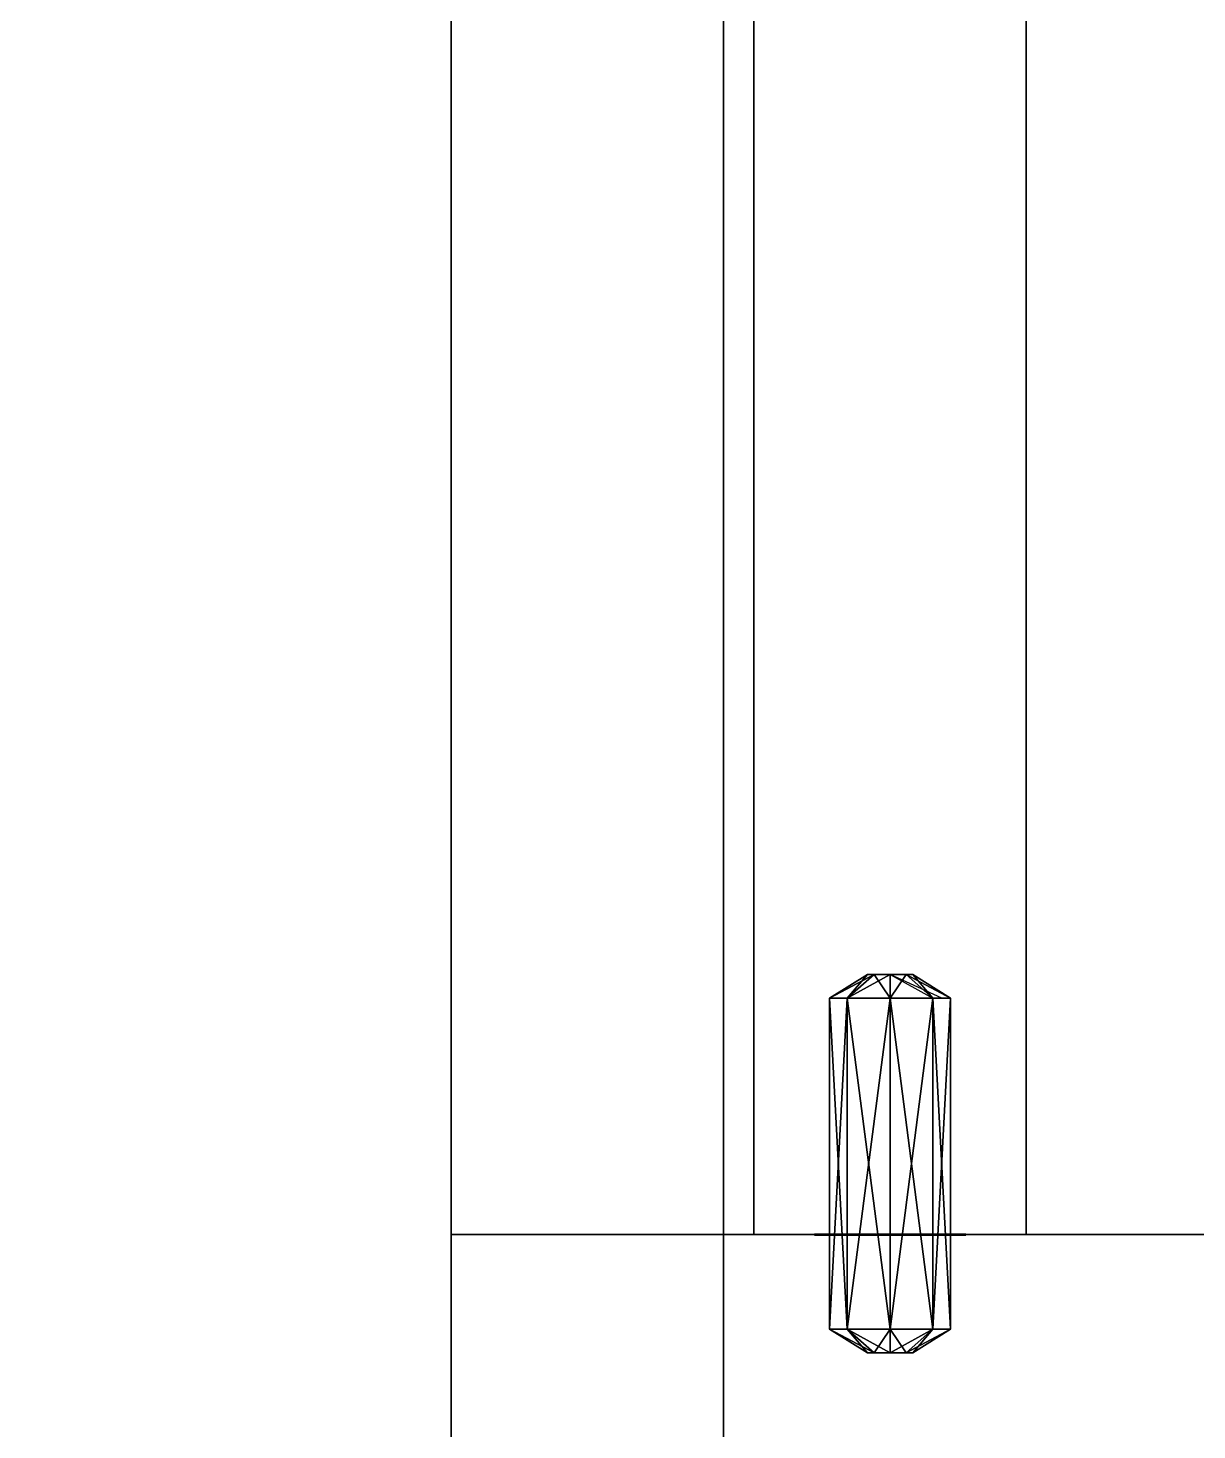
# Model space of a CAD drawing. Extents: x -150 to 2334, y -150 to 2984.
# Drawn here: x 1816 to 1893.3, y 2242.9 to 2335.5 of the extents above; entities that cross this region are included whole.
import ezdxf

# ---------------------------------------------------------------- set-up
doc = ezdxf.new("R2010")
doc.units = 0
for name, color, linetype in [('LAYER0', 7, 'CONTINUOUS'), ('LAYER730', 250, 'CONTINUOUS'), ('LAYER732', 250, 'CONTINUOUS'), ('LAYER749', 250, 'CONTINUOUS'), ('LAYER766', 250, 'CONTINUOUS'), ('LAYER783', 250, 'CONTINUOUS'), ('LAYER817', 250, 'CONTINUOUS'), ('LAYER834', 250, 'CONTINUOUS'), ('LAYER835', 250, 'CONTINUOUS'), ('LAYER836', 7, 'CONTINUOUS'), ('LAYER837', 7, 'CONTINUOUS'), ('LAYER845', 250, 'CONTINUOUS')]:
    doc.layers.add(name, color=color, linetype=linetype)

msp = doc.modelspace()

# ---------------------------------------------------------------- linework, layer by layer
at = {"layer": 'LAYER0', "invisible_edges": 1}
for points in [[(2334, 2984, -5), (-150, -150, -5), (-150, 2984, -5), (2334, 2984, -5)], [(-150, -150, -5), (2334, 2984, -5), (2334, -150, -5), (-150, -150, -5)], [(2334, -150), (-150, 2984), (-150, -150), (2334, -150)], [(-150, 2984), (2334, -150), (2334, 2984), (-150, 2984)]]:
    msp.add_3dface(points, dxfattribs=at)
at = {"layer": 'LAYER730', "invisible_edges": 1}
for points in [[(1844, 2237.792, 2350), (1844, 2875.792, 2420), (1844, 2875.792, 2350), (1844, 2237.792, 2350)], [(1844, 2875.792, 2420), (1844, 2237.792, 2350), (1844, 2237.792, 2420), (1844, 2875.792, 2420)], [(1862, 2237.792, 2420), (1844, 2875.792, 2420), (1844, 2237.792, 2420), (1862, 2237.792, 2420)], [(1844, 2875.792, 2420), (1862, 2237.792, 2420), (1862, 2875.792, 2420), (1844, 2875.792, 2420)], [(1862, 2875.792, 2350), (1844, 2237.792, 2350), (1844, 2875.792, 2350), (1862, 2875.792, 2350)], [(1844, 2237.792, 2350), (1862, 2875.792, 2350), (1862, 2237.792, 2350), (1844, 2237.792, 2350)], [(1862, 2237.792, 2420), (1862, 2875.792, 2350), (1862, 2875.792, 2420), (1862, 2237.792, 2420)], [(1862, 2875.792, 2350), (1862, 2237.792, 2420), (1862, 2237.792, 2350), (1862, 2875.792, 2350)]]:
    msp.add_3dface(points, dxfattribs=at)
at = {"layer": 'LAYER732', "invisible_edges": 1}
for points in [[(2139.4, 2775.792, 548.2), (1844, 2255.792, 548.2), (2139.4, 2255.792, 548.2), (2139.4, 2775.792, 548.2)], [(1844, 2255.792, 548.2), (2139.4, 2775.792, 548.2), (1844, 2775.792, 548.2), (1844, 2255.792, 548.2)], [(1844, 2775.792, 530.2), (1844, 2255.792, 548.2), (1844, 2775.792, 548.2), (1844, 2775.792, 530.2)], [(1844, 2255.792, 548.2), (1844, 2775.792, 530.2), (1844, 2255.792, 530.2), (1844, 2255.792, 548.2)], [(1844, 2775.792, 530.2), (2139.4, 2255.792, 530.2), (1844, 2255.792, 530.2), (1844, 2775.792, 530.2)], [(2139.4, 2255.792, 530.2), (1844, 2775.792, 530.2), (2139.4, 2775.792, 530.2), (2139.4, 2255.792, 530.2)], [(2139.4, 2255.792, 530.2), (1844, 2255.792, 548.2), (1844, 2255.792, 530.2), (2139.4, 2255.792, 530.2)], [(1844, 2255.792, 548.2), (2139.4, 2255.792, 530.2), (2139.4, 2255.792, 548.2), (1844, 2255.792, 548.2)]]:
    msp.add_3dface(points, dxfattribs=at)
at = {"layer": 'LAYER749', "invisible_edges": 1}
for points in [[(2139.4, 2775.792, 998.4), (1844, 2255.792, 998.4), (2139.4, 2255.792, 998.4), (2139.4, 2775.792, 998.4)], [(1844, 2255.792, 998.4), (2139.4, 2775.792, 998.4), (1844, 2775.792, 998.4), (1844, 2255.792, 998.4)], [(1844, 2775.792, 980.4), (1844, 2255.792, 998.4), (1844, 2775.792, 998.4), (1844, 2775.792, 980.4)], [(1844, 2255.792, 998.4), (1844, 2775.792, 980.4), (1844, 2255.792, 980.4), (1844, 2255.792, 998.4)], [(1844, 2775.792, 980.4), (2139.4, 2255.792, 980.4), (1844, 2255.792, 980.4), (1844, 2775.792, 980.4)], [(2139.4, 2255.792, 980.4), (1844, 2775.792, 980.4), (2139.4, 2775.792, 980.4), (2139.4, 2255.792, 980.4)], [(2139.4, 2255.792, 980.4), (1844, 2255.792, 998.4), (1844, 2255.792, 980.4), (2139.4, 2255.792, 980.4)], [(1844, 2255.792, 998.4), (2139.4, 2255.792, 980.4), (2139.4, 2255.792, 998.4), (1844, 2255.792, 998.4)]]:
    msp.add_3dface(points, dxfattribs=at)
at = {"layer": 'LAYER766', "invisible_edges": 1}
for points in [[(2139.4, 2775.792, 1448.6), (1844, 2255.792, 1448.6), (2139.4, 2255.792, 1448.6), (2139.4, 2775.792, 1448.6)], [(1844, 2255.792, 1448.6), (2139.4, 2775.792, 1448.6), (1844, 2775.792, 1448.6), (1844, 2255.792, 1448.6)], [(1844, 2775.792, 1430.6), (1844, 2255.792, 1448.6), (1844, 2775.792, 1448.6), (1844, 2775.792, 1430.6)], [(1844, 2255.792, 1448.6), (1844, 2775.792, 1430.6), (1844, 2255.792, 1430.6), (1844, 2255.792, 1448.6)], [(1844, 2775.792, 1430.6), (2139.4, 2255.792, 1430.6), (1844, 2255.792, 1430.6), (1844, 2775.792, 1430.6)], [(2139.4, 2255.792, 1430.6), (1844, 2775.792, 1430.6), (2139.4, 2775.792, 1430.6), (2139.4, 2255.792, 1430.6)], [(2139.4, 2255.792, 1430.6), (1844, 2255.792, 1448.6), (1844, 2255.792, 1430.6), (2139.4, 2255.792, 1430.6)], [(1844, 2255.792, 1448.6), (2139.4, 2255.792, 1430.6), (2139.4, 2255.792, 1448.6), (1844, 2255.792, 1448.6)]]:
    msp.add_3dface(points, dxfattribs=at)
at = {"layer": 'LAYER783', "invisible_edges": 1}
for points in [[(2139.4, 2775.792, 1898.8), (1844, 2255.792, 1898.8), (2139.4, 2255.792, 1898.8), (2139.4, 2775.792, 1898.8)], [(1844, 2255.792, 1898.8), (2139.4, 2775.792, 1898.8), (1844, 2775.792, 1898.8), (1844, 2255.792, 1898.8)], [(1844, 2775.792, 1880.8), (1844, 2255.792, 1898.8), (1844, 2775.792, 1898.8), (1844, 2775.792, 1880.8)], [(1844, 2255.792, 1898.8), (1844, 2775.792, 1880.8), (1844, 2255.792, 1880.8), (1844, 2255.792, 1898.8)], [(1844, 2775.792, 1880.8), (2139.4, 2255.792, 1880.8), (1844, 2255.792, 1880.8), (1844, 2775.792, 1880.8)], [(2139.4, 2255.792, 1880.8), (1844, 2775.792, 1880.8), (2139.4, 2775.792, 1880.8), (2139.4, 2255.792, 1880.8)], [(2139.4, 2255.792, 1880.8), (1844, 2255.792, 1898.8), (1844, 2255.792, 1880.8), (2139.4, 2255.792, 1880.8)], [(1844, 2255.792, 1898.8), (2139.4, 2255.792, 1880.8), (2139.4, 2255.792, 1898.8), (1844, 2255.792, 1898.8)]]:
    msp.add_3dface(points, dxfattribs=at)
at = {"layer": 'LAYER817', "invisible_edges": 1}
for points in [[(2164, 2255.792), (1844, 2255.792, 2350), (2164, 2255.792, 2350), (2164, 2255.792)], [(1844, 2255.792, 2350), (2164, 2255.792), (1844, 2255.792), (1844, 2255.792, 2350)], [(2164, 2255.792), (1844, 2237.792), (1844, 2255.792), (2164, 2255.792)], [(1844, 2237.792), (2164, 2255.792), (2164, 2237.792), (1844, 2237.792)], [(1844, 2237.792), (1844, 2255.792, 2350), (1844, 2255.792), (1844, 2237.792)], [(1844, 2255.792, 2350), (1844, 2237.792), (1844, 2237.792, 2350), (1844, 2255.792, 2350)], [(2164, 2237.792, 2350), (1844, 2255.792, 2350), (1844, 2237.792, 2350), (2164, 2237.792, 2350)], [(1844, 2255.792, 2350), (2164, 2237.792, 2350), (2164, 2255.792, 2350), (1844, 2255.792, 2350)]]:
    msp.add_3dface(points, dxfattribs=at)
at = {"layer": 'LAYER834', "invisible_edges": 1}
for points in [[(2164, 2255.792, 80), (1844, 2775.792, 80), (2164, 2775.792, 80), (2164, 2255.792, 80)], [(1844, 2775.792, 80), (2164, 2255.792, 80), (1844, 2255.792, 80), (1844, 2775.792, 80)], [(1844, 2255.792, 98), (1844, 2775.792, 80), (1844, 2255.792, 80), (1844, 2255.792, 98)], [(1844, 2775.792, 80), (1844, 2255.792, 98), (1844, 2775.792, 98), (1844, 2775.792, 80)], [(1844, 2255.792, 98), (2164, 2775.792, 98), (1844, 2775.792, 98), (1844, 2255.792, 98)], [(2164, 2775.792, 98), (1844, 2255.792, 98), (2164, 2255.792, 98), (2164, 2775.792, 98)], [(2164, 2255.792, 80), (1844, 2255.792, 98), (1844, 2255.792, 80), (2164, 2255.792, 80)], [(1844, 2255.792, 98), (2164, 2255.792, 80), (2164, 2255.792, 98), (1844, 2255.792, 98)]]:
    msp.add_3dface(points, dxfattribs=at)
at = {"layer": 'LAYER835', "invisible_edges": 1}
for points in [[(1864, 2255.792), (1882, 2775.792), (1882, 2255.792), (1864, 2255.792)], [(1882, 2775.792), (1864, 2255.792), (1864, 2775.792), (1882, 2775.792)], [(1864, 2775.792, 80), (1882, 2255.792, 80), (1882, 2775.792, 80), (1864, 2775.792, 80)], [(1882, 2255.792, 80), (1864, 2775.792, 80), (1864, 2255.792, 80), (1882, 2255.792, 80)], [(1864, 2255.792), (1864, 2775.792, 80), (1864, 2775.792), (1864, 2255.792)], [(1864, 2775.792, 80), (1864, 2255.792), (1864, 2255.792, 80), (1864, 2775.792, 80)], [(1882, 2255.792, 80), (1882, 2775.792), (1882, 2775.792, 80), (1882, 2255.792, 80)], [(1882, 2775.792), (1882, 2255.792, 80), (1882, 2255.792), (1882, 2775.792)], [(1882, 2255.792, 80), (1864, 2255.792), (1882, 2255.792), (1882, 2255.792, 80)], [(1864, 2255.792), (1882, 2255.792, 80), (1864, 2255.792, 80), (1864, 2255.792)]]:
    msp.add_3dface(points, dxfattribs=at)
at = {"layer": 'LAYER836'}
for points in [[(1871.5, 2272.979, 24), (1870.172, 2271.417, 21.17157), (1869, 2271.417, 24), (1871.5, 2272.979, 24)], [(1871.5, 2272.979, 24), (1869, 2271.417, 24), (1871.939, 2272.979, 25.06066), (1871.5, 2272.979, 24)], [(1871.939, 2272.979, 25.06066), (1869, 2271.417, 24), (1870.172, 2271.417, 26.82843), (1871.939, 2272.979, 25.06066)], [(1869, 2271.417, 24), (1871.5, 2272.979, 24), (1871.939, 2272.979, 22.93934), (1869, 2271.417, 24)], [(1869, 2271.417, 24), (1871.939, 2272.979, 22.93934), (1870.172, 2271.417, 21.17157), (1869, 2271.417, 24)], [(1870.172, 2271.417, 26.82843), (1871.5, 2272.979, 24), (1869, 2271.417, 24), (1870.172, 2271.417, 26.82843)], [(1871.939, 2272.979, 22.93934), (1870.172, 2271.417, 21.17157), (1871.5, 2272.979, 24), (1871.939, 2272.979, 22.93934)], [(1871.939, 2272.979, 22.93934), (1873, 2272.979, 22.5), (1870.172, 2271.417, 21.17157), (1871.939, 2272.979, 22.93934)], [(1870.172, 2271.417, 21.17157), (1873, 2272.979, 22.5), (1873, 2271.417, 20), (1870.172, 2271.417, 21.17157)], [(1873, 2271.417, 28), (1871.939, 2272.979, 25.06066), (1870.172, 2271.417, 26.82843), (1873, 2271.417, 28)], [(1870.172, 2271.417, 26.82843), (1871.939, 2272.979, 25.06066), (1871.5, 2272.979, 24), (1870.172, 2271.417, 26.82843)], [(1870.172, 2271.417, 26.82843), (1873, 2271.417, 28), (1873, 2272.979, 25.5), (1870.172, 2271.417, 26.82843)], [(1870.172, 2271.417, 26.82843), (1873, 2272.979, 25.5), (1871.939, 2272.979, 25.06066), (1870.172, 2271.417, 26.82843)], [(1871.939, 2272.979, 22.93934), (1873, 2271.417, 20), (1870.172, 2271.417, 21.17157), (1871.939, 2272.979, 22.93934)], [(1873, 2272.979, 25.5), (1871.939, 2272.979, 25.06066), (1871.5, 2272.979, 24), (1873, 2272.979, 25.5)], [(1873, 2272.979, 25.5), (1871.5, 2272.979, 24), (1871.939, 2272.979, 22.93934), (1873, 2272.979, 25.5)], [(1873, 2272.979, 25.5), (1871.939, 2272.979, 22.93934), (1871.5, 2272.979, 24), (1873, 2272.979, 25.5)], [(1873, 2272.979, 25.5), (1871.5, 2272.979, 24), (1871.939, 2272.979, 25.06066), (1873, 2272.979, 25.5)], [(1873, 2272.979, 25.5), (1871.939, 2272.979, 25.06066), (1873, 2271.417, 28), (1873, 2272.979, 25.5)], [(1873, 2272.979, 25.5), (1874.061, 2272.979, 25.06066), (1871.939, 2272.979, 22.93934), (1873, 2272.979, 25.5)], [(1871.939, 2272.979, 22.93934), (1874.061, 2272.979, 25.06066), (1873, 2272.979, 22.5), (1871.939, 2272.979, 22.93934)], [(1871.939, 2272.979, 22.93934), (1873, 2272.979, 22.5), (1873, 2271.417, 20), (1871.939, 2272.979, 22.93934)], [(1873, 2272.979, 22.5), (1873, 2272.979, 25.5), (1871.939, 2272.979, 22.93934), (1873, 2272.979, 22.5)], [(1873, 2271.417, 28), (1873, 2272.979, 25.5), (1874.061, 2272.979, 25.06066), (1873, 2271.417, 28)], [(1873, 2271.417, 28), (1874.061, 2272.979, 25.06066), (1875.828, 2271.417, 26.82843), (1873, 2271.417, 28)], [(1873, 2272.979, 22.5), (1874.061, 2272.979, 22.93934), (1873, 2271.417, 20), (1873, 2272.979, 22.5)], [(1873, 2271.417, 20), (1874.061, 2272.979, 22.93934), (1875.828, 2271.417, 21.17157), (1873, 2271.417, 20)], [(1874.061, 2272.979, 25.06066), (1873, 2272.979, 22.5), (1874.061, 2272.979, 22.93934), (1874.061, 2272.979, 25.06066)], [(1873, 2271.417, 28), (1875.828, 2271.417, 26.82843), (1874.061, 2272.979, 25.06066), (1873, 2271.417, 28)], [(1873, 2271.417, 28), (1874.061, 2272.979, 25.06066), (1873, 2272.979, 25.5), (1873, 2271.417, 28)], [(1876.414, 2271.417, 25.41421), (1873, 2272.979, 22.5), (1875.828, 2271.417, 21.17157), (1876.414, 2271.417, 25.41421)], [(1873, 2272.979, 22.5), (1875.828, 2271.417, 21.17157), (1873, 2271.417, 20), (1873, 2272.979, 22.5)], [(1874.061, 2272.979, 25.06066), (1874.061, 2272.979, 22.93934), (1873, 2272.979, 22.5), (1874.061, 2272.979, 25.06066)], [(1874.061, 2272.979, 25.06066), (1873, 2272.979, 25.5), (1873, 2272.979, 22.5), (1874.061, 2272.979, 25.06066)], [(1875.828, 2271.417, 26.82843), (1877, 2271.417, 24), (1874.061, 2272.979, 25.06066), (1875.828, 2271.417, 26.82843)], [(1874.061, 2272.979, 25.06066), (1877, 2271.417, 24), (1874.5, 2272.979, 24), (1874.061, 2272.979, 25.06066)], [(1877, 2271.417, 24), (1874.5, 2272.979, 24), (1874.061, 2272.979, 22.93934), (1877, 2271.417, 24)], [(1877, 2271.417, 24), (1874.061, 2272.979, 22.93934), (1875.828, 2271.417, 21.17157), (1877, 2271.417, 24)], [(1874.061, 2272.979, 25.06066), (1874.061, 2272.979, 22.93934), (1874.5, 2272.979, 24), (1874.061, 2272.979, 25.06066)], [(1875.828, 2271.417, 26.82843), (1874.5, 2272.979, 24), (1874.061, 2272.979, 25.06066), (1875.828, 2271.417, 26.82843)], [(1877, 2271.417, 24), (1875.828, 2271.417, 21.17157), (1874.061, 2272.979, 22.93934), (1877, 2271.417, 24)], [(1877, 2271.417, 24), (1874.061, 2272.979, 22.93934), (1874.5, 2272.979, 24), (1877, 2271.417, 24)], [(1874.061, 2272.979, 25.06066), (1874.5, 2272.979, 24), (1874.061, 2272.979, 22.93934), (1874.061, 2272.979, 25.06066)], [(1875.828, 2271.417, 26.82843), (1877, 2271.417, 24), (1874.5, 2272.979, 24), (1875.828, 2271.417, 26.82843)], [(1869, 2249.542, 24), (1870.172, 2249.542, 26.82843), (1869, 2271.417, 24), (1869, 2249.542, 24)], [(1869, 2271.417, 24), (1870.172, 2249.542, 26.82843), (1870.172, 2271.417, 26.82843), (1869, 2271.417, 24)], [(1870.172, 2249.542, 21.17157), (1869, 2249.542, 24), (1870.172, 2271.417, 21.17157), (1870.172, 2249.542, 21.17157)], [(1870.172, 2271.417, 21.17157), (1869, 2249.542, 24), (1869, 2271.417, 24), (1870.172, 2271.417, 21.17157)], [(1870.172, 2249.542, 26.82843), (1869, 2249.542, 24), (1870.172, 2271.417, 26.82843), (1870.172, 2249.542, 26.82843)], [(1869, 2249.542, 24), (1870.172, 2271.417, 26.82843), (1869, 2271.417, 24), (1869, 2249.542, 24)], [(1870.172, 2249.542, 21.17157), (1869, 2249.542, 24), (1869, 2271.417, 24), (1870.172, 2249.542, 21.17157)], [(1869, 2271.417, 24), (1870.172, 2249.542, 21.17157), (1870.172, 2271.417, 21.17157), (1869, 2271.417, 24)], [(1870.172, 2249.542, 26.82843), (1869, 2249.542, 24), (1870.172, 2271.417, 26.82843), (1870.172, 2249.542, 26.82843)], [(1869, 2249.542, 24), (1870.172, 2271.417, 26.82843), (1869, 2271.417, 24), (1869, 2249.542, 24)], [(1870.172, 2249.542, 21.17157), (1869, 2249.542, 24), (1869, 2271.417, 24), (1870.172, 2249.542, 21.17157)], [(1869, 2271.417, 24), (1870.172, 2249.542, 21.17157), (1870.172, 2271.417, 21.17157), (1869, 2271.417, 24)], [(1870.172, 2249.542, 26.82843), (1873, 2249.542, 28), (1870.172, 2271.417, 26.82843), (1870.172, 2249.542, 26.82843)], [(1870.172, 2271.417, 26.82843), (1873, 2249.542, 28), (1873, 2271.417, 28), (1870.172, 2271.417, 26.82843)], [(1870.172, 2271.417, 21.17157), (1873, 2271.417, 20), (1870.172, 2249.542, 21.17157), (1870.172, 2271.417, 21.17157)], [(1870.172, 2249.542, 21.17157), (1873, 2271.417, 20), (1873, 2249.542, 20), (1870.172, 2249.542, 21.17157)], [(1870.172, 2249.542, 26.82843), (1873, 2249.542, 28), (1873, 2271.417, 28), (1870.172, 2249.542, 26.82843)], [(1873, 2271.417, 28), (1870.172, 2249.542, 26.82843), (1870.172, 2271.417, 26.82843), (1873, 2271.417, 28)], [(1870.172, 2249.542, 26.82843), (1873, 2249.542, 28), (1873, 2271.417, 28), (1870.172, 2249.542, 26.82843)], [(1873, 2271.417, 28), (1870.172, 2249.542, 26.82843), (1870.172, 2271.417, 26.82843), (1873, 2271.417, 28)], [(1870.172, 2271.417, 21.17157), (1873, 2271.417, 20), (1873, 2249.542, 20), (1870.172, 2271.417, 21.17157)], [(1873, 2249.542, 20), (1870.172, 2271.417, 21.17157), (1870.172, 2249.542, 21.17157), (1873, 2249.542, 20)], [(1875.828, 2249.542, 26.82843), (1873, 2249.542, 28), (1873, 2271.417, 28), (1875.828, 2249.542, 26.82843)], [(1875.828, 2249.542, 26.82843), (1873, 2271.417, 28), (1875.828, 2271.417, 26.82843), (1875.828, 2249.542, 26.82843)], [(1873, 2271.417, 20), (1875.828, 2271.417, 21.17157), (1873, 2249.542, 20), (1873, 2271.417, 20)], [(1873, 2249.542, 20), (1875.828, 2271.417, 21.17157), (1875.828, 2249.542, 21.17157), (1873, 2249.542, 20)], [(1875.828, 2249.542, 26.82843), (1875.828, 2271.417, 26.82843), (1873, 2271.417, 28), (1875.828, 2249.542, 26.82843)], [(1875.828, 2249.542, 26.82843), (1873, 2271.417, 28), (1873, 2249.542, 28), (1875.828, 2249.542, 26.82843)], [(1875.828, 2249.542, 26.82843), (1873, 2249.542, 28), (1875.828, 2271.417, 26.82843), (1875.828, 2249.542, 26.82843)], [(1873, 2249.542, 28), (1875.828, 2271.417, 26.82843), (1873, 2271.417, 28), (1873, 2249.542, 28)], [(1875.828, 2271.417, 21.17157), (1873, 2271.417, 20), (1875.828, 2249.542, 21.17157), (1875.828, 2271.417, 21.17157)], [(1873, 2271.417, 20), (1875.828, 2249.542, 21.17157), (1873, 2249.542, 20), (1873, 2271.417, 20)], [(1875.828, 2249.542, 26.82843), (1877, 2249.542, 24), (1875.828, 2271.417, 26.82843), (1875.828, 2249.542, 26.82843)], [(1875.828, 2271.417, 26.82843), (1877, 2249.542, 24), (1877, 2271.417, 24), (1875.828, 2271.417, 26.82843)], [(1875.828, 2271.417, 21.17157), (1877, 2271.417, 24), (1875.828, 2249.542, 21.17157), (1875.828, 2271.417, 21.17157)], [(1875.828, 2249.542, 21.17157), (1877, 2271.417, 24), (1877, 2249.542, 24), (1875.828, 2249.542, 21.17157)], [(1875.828, 2249.542, 26.82843), (1877, 2249.542, 24), (1877, 2271.417, 24), (1875.828, 2249.542, 26.82843)], [(1877, 2271.417, 24), (1875.828, 2249.542, 26.82843), (1875.828, 2271.417, 26.82843), (1877, 2271.417, 24)], [(1875.828, 2249.542, 26.82843), (1877, 2249.542, 24), (1877, 2271.417, 24), (1875.828, 2249.542, 26.82843)], [(1877, 2271.417, 24), (1875.828, 2249.542, 26.82843), (1875.828, 2271.417, 26.82843), (1877, 2271.417, 24)], [(1875.828, 2271.417, 21.17157), (1877, 2271.417, 24), (1877, 2249.542, 24), (1875.828, 2271.417, 21.17157)], [(1877, 2249.542, 24), (1875.828, 2271.417, 21.17157), (1875.828, 2249.542, 21.17157), (1877, 2249.542, 24)], [(1868, 2255.823, 29), (1878, 2255.823, 29), (1868, 2255.823, 19), (1868, 2255.823, 29)], [(1868, 2255.823, 19), (1878, 2255.823, 29), (1878, 2255.823, 19), (1868, 2255.823, 19)], [(1868, 2255.823, 29), (1868, 2255.761, 29), (1878, 2255.823, 29), (1868, 2255.823, 29)], [(1878, 2255.823, 29), (1868, 2255.761, 29), (1878, 2255.761, 29), (1878, 2255.823, 29)], [(1868, 2255.823, 19), (1868, 2255.761, 19), (1868, 2255.823, 29), (1868, 2255.823, 19)], [(1868, 2255.823, 29), (1868, 2255.761, 19), (1868, 2255.761, 29), (1868, 2255.823, 29)], [(1878, 2255.823, 29), (1878, 2255.761, 29), (1878, 2255.823, 19), (1878, 2255.823, 29)], [(1878, 2255.823, 19), (1878, 2255.761, 29), (1878, 2255.761, 19), (1878, 2255.823, 19)], [(1868, 2255.761, 19), (1878, 2255.761, 19), (1868, 2255.761, 29), (1868, 2255.761, 19)], [(1868, 2255.761, 29), (1878, 2255.761, 19), (1878, 2255.761, 29), (1868, 2255.761, 29)], [(1871.5, 2247.979, 24), (1871.939, 2247.979, 25.06066), (1869, 2249.542, 24), (1871.5, 2247.979, 24)], [(1869, 2249.542, 24), (1871.939, 2247.979, 25.06066), (1870.172, 2249.542, 26.82843), (1869, 2249.542, 24)], [(1870.172, 2249.542, 21.17157), (1871.5, 2247.979, 24), (1869, 2249.542, 24), (1870.172, 2249.542, 21.17157)], [(1871.5, 2247.979, 24), (1870.172, 2249.542, 26.82843), (1869, 2249.542, 24), (1871.5, 2247.979, 24)], [(1870.172, 2249.542, 21.17157), (1871.5, 2247.979, 24), (1869, 2249.542, 24), (1870.172, 2249.542, 21.17157)], [(1871.939, 2247.979, 25.06066), (1873, 2247.979, 25.5), (1870.172, 2249.542, 26.82843), (1871.939, 2247.979, 25.06066)], [(1870.172, 2249.542, 26.82843), (1873, 2247.979, 25.5), (1873, 2249.542, 28), (1870.172, 2249.542, 26.82843)], [(1871.939, 2247.979, 22.93934), (1871.5, 2247.979, 24), (1870.172, 2249.542, 21.17157), (1871.939, 2247.979, 22.93934)], [(1873, 2249.542, 20), (1873, 2247.979, 22.5), (1870.172, 2249.542, 21.17157), (1873, 2249.542, 20)], [(1870.172, 2249.542, 21.17157), (1873, 2247.979, 22.5), (1871.939, 2247.979, 22.93934), (1870.172, 2249.542, 21.17157)], [(1871.5, 2247.979, 24), (1871.939, 2247.979, 25.06066), (1870.172, 2249.542, 26.82843), (1871.5, 2247.979, 24)], [(1871.939, 2247.979, 25.06066), (1873, 2249.542, 28), (1870.172, 2249.542, 26.82843), (1871.939, 2247.979, 25.06066)], [(1870.172, 2249.542, 21.17157), (1871.939, 2247.979, 22.93934), (1871.5, 2247.979, 24), (1870.172, 2249.542, 21.17157)], [(1873, 2249.542, 20), (1871.939, 2247.979, 22.93934), (1870.172, 2249.542, 21.17157), (1873, 2249.542, 20)], [(1871.939, 2247.979, 25.06066), (1873, 2247.979, 25.5), (1873, 2249.542, 28), (1871.939, 2247.979, 25.06066)], [(1873, 2249.542, 20), (1873, 2247.979, 22.5), (1871.939, 2247.979, 22.93934), (1873, 2249.542, 20)], [(1873, 2247.979, 25.5), (1874.061, 2247.979, 25.06066), (1873, 2249.542, 28), (1873, 2247.979, 25.5)], [(1873, 2249.542, 28), (1874.061, 2247.979, 25.06066), (1875.828, 2249.542, 26.82843), (1873, 2249.542, 28)], [(1873, 2249.542, 20), (1875.828, 2249.542, 21.17157), (1873, 2247.979, 22.5), (1873, 2249.542, 20)], [(1873, 2247.979, 22.5), (1875.828, 2249.542, 21.17157), (1874.061, 2247.979, 22.93934), (1873, 2247.979, 22.5)], [(1873, 2247.979, 25.5), (1874.061, 2247.979, 25.06066), (1875.828, 2249.542, 26.82843), (1873, 2247.979, 25.5)], [(1873, 2247.979, 25.5), (1875.828, 2249.542, 26.82843), (1873, 2249.542, 28), (1873, 2247.979, 25.5)], [(1873, 2249.542, 20), (1875.828, 2249.542, 21.17157), (1874.061, 2247.979, 22.93934), (1873, 2249.542, 20)], [(1873, 2249.542, 20), (1874.061, 2247.979, 22.93934), (1873, 2247.979, 22.5), (1873, 2249.542, 20)], [(1874.5, 2247.979, 24), (1874.061, 2247.979, 25.06066), (1875.828, 2249.542, 26.82843), (1874.5, 2247.979, 24)], [(1874.061, 2247.979, 22.93934), (1875.828, 2249.542, 21.17157), (1874.5, 2247.979, 24), (1874.061, 2247.979, 22.93934)], [(1874.5, 2247.979, 24), (1875.828, 2249.542, 26.82843), (1874.061, 2247.979, 25.06066), (1874.5, 2247.979, 24)], [(1874.061, 2247.979, 22.93934), (1875.828, 2249.542, 21.17157), (1877, 2249.542, 24), (1874.061, 2247.979, 22.93934)], [(1874.061, 2247.979, 22.93934), (1877, 2249.542, 24), (1874.5, 2247.979, 24), (1874.061, 2247.979, 22.93934)], [(1874.5, 2247.979, 24), (1875.828, 2249.542, 26.82843), (1877, 2249.542, 24), (1874.5, 2247.979, 24)], [(1874.5, 2247.979, 24), (1875.828, 2249.542, 21.17157), (1877, 2249.542, 24), (1874.5, 2247.979, 24)], [(1874.5, 2247.979, 24), (1877, 2249.542, 24), (1875.828, 2249.542, 26.82843), (1874.5, 2247.979, 24)], [(1871.939, 2247.979, 22.93934), (1873, 2247.979, 22.5), (1871.5, 2247.979, 24), (1871.939, 2247.979, 22.93934)], [(1871.5, 2247.979, 24), (1873, 2247.979, 22.5), (1871.939, 2247.979, 25.06066), (1871.5, 2247.979, 24)], [(1871.939, 2247.979, 25.06066), (1871.939, 2247.979, 22.93934), (1871.5, 2247.979, 24), (1871.939, 2247.979, 25.06066)], [(1873, 2247.979, 22.5), (1871.939, 2247.979, 25.06066), (1873, 2247.979, 25.5), (1873, 2247.979, 22.5)], [(1873, 2247.979, 22.5), (1873, 2247.979, 25.5), (1871.939, 2247.979, 25.06066), (1873, 2247.979, 22.5)], [(1873, 2247.979, 22.5), (1871.939, 2247.979, 22.93934), (1871.939, 2247.979, 25.06066), (1873, 2247.979, 22.5)], [(1874.061, 2247.979, 22.93934), (1873, 2247.979, 25.5), (1874.061, 2247.979, 25.06066), (1874.061, 2247.979, 22.93934)], [(1873, 2247.979, 22.5), (1873, 2247.979, 25.5), (1874.061, 2247.979, 22.93934), (1873, 2247.979, 22.5)], [(1874.061, 2247.979, 22.93934), (1874.061, 2247.979, 25.06066), (1873, 2247.979, 25.5), (1874.061, 2247.979, 22.93934)], [(1873, 2247.979, 22.5), (1874.061, 2247.979, 22.93934), (1873, 2247.979, 25.5), (1873, 2247.979, 22.5)], [(1874.061, 2247.979, 22.93934), (1874.061, 2247.979, 25.06066), (1874.5, 2247.979, 24), (1874.061, 2247.979, 22.93934)], [(1874.061, 2247.979, 22.93934), (1874.5, 2247.979, 24), (1874.061, 2247.979, 25.06066), (1874.061, 2247.979, 22.93934)]]:
    msp.add_3dface(points, dxfattribs=at)
at = {"layer": 'LAYER837'}
for points in [[(1871.5, 2272.979, 56), (1870.172, 2271.417, 53.17157), (1869, 2271.417, 56), (1871.5, 2272.979, 56)], [(1871.5, 2272.979, 56), (1869, 2271.417, 56), (1871.939, 2272.979, 57.06066), (1871.5, 2272.979, 56)], [(1871.939, 2272.979, 57.06066), (1869, 2271.417, 56), (1870.172, 2271.417, 58.82843), (1871.939, 2272.979, 57.06066)], [(1869, 2271.417, 56), (1871.5, 2272.979, 56), (1871.939, 2272.979, 54.93934), (1869, 2271.417, 56)], [(1869, 2271.417, 56), (1871.939, 2272.979, 54.93934), (1870.172, 2271.417, 53.17157), (1869, 2271.417, 56)], [(1870.172, 2271.417, 58.82843), (1871.5, 2272.979, 56), (1869, 2271.417, 56), (1870.172, 2271.417, 58.82843)], [(1871.939, 2272.979, 54.93934), (1870.172, 2271.417, 53.17157), (1871.5, 2272.979, 56), (1871.939, 2272.979, 54.93934)], [(1871.939, 2272.979, 54.93934), (1873, 2272.979, 54.5), (1870.172, 2271.417, 53.17157), (1871.939, 2272.979, 54.93934)], [(1870.172, 2271.417, 53.17157), (1873, 2272.979, 54.5), (1873, 2271.417, 52), (1870.172, 2271.417, 53.17157)], [(1873, 2271.417, 60), (1871.939, 2272.979, 57.06066), (1870.172, 2271.417, 58.82843), (1873, 2271.417, 60)], [(1870.172, 2271.417, 58.82843), (1871.939, 2272.979, 57.06066), (1871.5, 2272.979, 56), (1870.172, 2271.417, 58.82843)], [(1870.172, 2271.417, 58.82843), (1873, 2271.417, 60), (1873, 2272.979, 57.5), (1870.172, 2271.417, 58.82843)], [(1870.172, 2271.417, 58.82843), (1873, 2272.979, 57.5), (1871.939, 2272.979, 57.06066), (1870.172, 2271.417, 58.82843)], [(1871.939, 2272.979, 54.93934), (1873, 2271.417, 52), (1870.172, 2271.417, 53.17157), (1871.939, 2272.979, 54.93934)], [(1873, 2272.979, 57.5), (1871.939, 2272.979, 57.06066), (1871.5, 2272.979, 56), (1873, 2272.979, 57.5)], [(1873, 2272.979, 57.5), (1871.5, 2272.979, 56), (1871.939, 2272.979, 54.93934), (1873, 2272.979, 57.5)], [(1873, 2272.979, 57.5), (1871.939, 2272.979, 54.93934), (1871.5, 2272.979, 56), (1873, 2272.979, 57.5)], [(1873, 2272.979, 57.5), (1871.5, 2272.979, 56), (1871.939, 2272.979, 57.06066), (1873, 2272.979, 57.5)], [(1873, 2272.979, 57.5), (1871.939, 2272.979, 57.06066), (1873, 2271.417, 60), (1873, 2272.979, 57.5)], [(1873, 2272.979, 57.5), (1874.061, 2272.979, 57.06066), (1871.939, 2272.979, 54.93934), (1873, 2272.979, 57.5)], [(1871.939, 2272.979, 54.93934), (1874.061, 2272.979, 57.06066), (1873, 2272.979, 54.5), (1871.939, 2272.979, 54.93934)], [(1871.939, 2272.979, 54.93934), (1873, 2272.979, 54.5), (1873, 2271.417, 52), (1871.939, 2272.979, 54.93934)], [(1873, 2272.979, 54.5), (1873, 2272.979, 57.5), (1871.939, 2272.979, 54.93934), (1873, 2272.979, 54.5)], [(1873, 2271.417, 60), (1873, 2272.979, 57.5), (1874.061, 2272.979, 57.06066), (1873, 2271.417, 60)], [(1873, 2271.417, 60), (1874.061, 2272.979, 57.06066), (1875.828, 2271.417, 58.82843), (1873, 2271.417, 60)], [(1873, 2272.979, 54.5), (1874.061, 2272.979, 54.93934), (1873, 2271.417, 52), (1873, 2272.979, 54.5)], [(1873, 2271.417, 52), (1874.061, 2272.979, 54.93934), (1875.828, 2271.417, 53.17157), (1873, 2271.417, 52)], [(1874.061, 2272.979, 57.06066), (1873, 2272.979, 54.5), (1874.061, 2272.979, 54.93934), (1874.061, 2272.979, 57.06066)], [(1873, 2271.417, 60), (1875.828, 2271.417, 58.82843), (1874.061, 2272.979, 57.06066), (1873, 2271.417, 60)], [(1873, 2271.417, 60), (1874.061, 2272.979, 57.06066), (1873, 2272.979, 57.5), (1873, 2271.417, 60)], [(1876.414, 2271.417, 57.41422), (1873, 2272.979, 54.5), (1875.828, 2271.417, 53.17157), (1876.414, 2271.417, 57.41422)], [(1873, 2272.979, 54.5), (1875.828, 2271.417, 53.17157), (1873, 2271.417, 52), (1873, 2272.979, 54.5)], [(1874.061, 2272.979, 57.06066), (1874.061, 2272.979, 54.93934), (1873, 2272.979, 54.5), (1874.061, 2272.979, 57.06066)], [(1874.061, 2272.979, 57.06066), (1873, 2272.979, 57.5), (1873, 2272.979, 54.5), (1874.061, 2272.979, 57.06066)], [(1875.828, 2271.417, 58.82843), (1877, 2271.417, 56), (1874.061, 2272.979, 57.06066), (1875.828, 2271.417, 58.82843)], [(1874.061, 2272.979, 57.06066), (1877, 2271.417, 56), (1874.5, 2272.979, 56), (1874.061, 2272.979, 57.06066)], [(1877, 2271.417, 56), (1874.5, 2272.979, 56), (1874.061, 2272.979, 54.93934), (1877, 2271.417, 56)], [(1877, 2271.417, 56), (1874.061, 2272.979, 54.93934), (1875.828, 2271.417, 53.17157), (1877, 2271.417, 56)], [(1874.061, 2272.979, 57.06066), (1874.061, 2272.979, 54.93934), (1874.5, 2272.979, 56), (1874.061, 2272.979, 57.06066)], [(1875.828, 2271.417, 58.82843), (1874.5, 2272.979, 56), (1874.061, 2272.979, 57.06066), (1875.828, 2271.417, 58.82843)], [(1877, 2271.417, 56), (1875.828, 2271.417, 53.17157), (1874.061, 2272.979, 54.93934), (1877, 2271.417, 56)], [(1877, 2271.417, 56), (1874.061, 2272.979, 54.93934), (1874.5, 2272.979, 56), (1877, 2271.417, 56)], [(1874.061, 2272.979, 57.06066), (1874.5, 2272.979, 56), (1874.061, 2272.979, 54.93934), (1874.061, 2272.979, 57.06066)], [(1875.828, 2271.417, 58.82843), (1877, 2271.417, 56), (1874.5, 2272.979, 56), (1875.828, 2271.417, 58.82843)], [(1869, 2249.542, 56), (1870.172, 2249.542, 58.82843), (1869, 2271.417, 56), (1869, 2249.542, 56)], [(1869, 2271.417, 56), (1870.172, 2249.542, 58.82843), (1870.172, 2271.417, 58.82843), (1869, 2271.417, 56)], [(1870.172, 2249.542, 53.17157), (1869, 2249.542, 56), (1870.172, 2271.417, 53.17157), (1870.172, 2249.542, 53.17157)], [(1870.172, 2271.417, 53.17157), (1869, 2249.542, 56), (1869, 2271.417, 56), (1870.172, 2271.417, 53.17157)], [(1870.172, 2249.542, 58.82843), (1869, 2249.542, 56), (1870.172, 2271.417, 58.82843), (1870.172, 2249.542, 58.82843)], [(1869, 2249.542, 56), (1870.172, 2271.417, 58.82843), (1869, 2271.417, 56), (1869, 2249.542, 56)], [(1870.172, 2249.542, 53.17157), (1869, 2249.542, 56), (1869, 2271.417, 56), (1870.172, 2249.542, 53.17157)], [(1869, 2271.417, 56), (1870.172, 2249.542, 53.17157), (1870.172, 2271.417, 53.17157), (1869, 2271.417, 56)], [(1870.172, 2249.542, 58.82843), (1869, 2249.542, 56), (1870.172, 2271.417, 58.82843), (1870.172, 2249.542, 58.82843)], [(1869, 2249.542, 56), (1870.172, 2271.417, 58.82843), (1869, 2271.417, 56), (1869, 2249.542, 56)], [(1870.172, 2249.542, 53.17157), (1869, 2249.542, 56), (1869, 2271.417, 56), (1870.172, 2249.542, 53.17157)], [(1869, 2271.417, 56), (1870.172, 2249.542, 53.17157), (1870.172, 2271.417, 53.17157), (1869, 2271.417, 56)], [(1870.172, 2249.542, 58.82843), (1873, 2249.542, 60), (1870.172, 2271.417, 58.82843), (1870.172, 2249.542, 58.82843)], [(1870.172, 2271.417, 58.82843), (1873, 2249.542, 60), (1873, 2271.417, 60), (1870.172, 2271.417, 58.82843)], [(1870.172, 2271.417, 53.17157), (1873, 2271.417, 52), (1870.172, 2249.542, 53.17157), (1870.172, 2271.417, 53.17157)], [(1870.172, 2249.542, 53.17157), (1873, 2271.417, 52), (1873, 2249.542, 52), (1870.172, 2249.542, 53.17157)], [(1870.172, 2249.542, 58.82843), (1873, 2249.542, 60), (1873, 2271.417, 60), (1870.172, 2249.542, 58.82843)], [(1873, 2271.417, 60), (1870.172, 2249.542, 58.82843), (1870.172, 2271.417, 58.82843), (1873, 2271.417, 60)], [(1870.172, 2249.542, 58.82843), (1873, 2249.542, 60), (1873, 2271.417, 60), (1870.172, 2249.542, 58.82843)], [(1873, 2271.417, 60), (1870.172, 2249.542, 58.82843), (1870.172, 2271.417, 58.82843), (1873, 2271.417, 60)], [(1870.172, 2271.417, 53.17157), (1873, 2271.417, 52), (1873, 2249.542, 52), (1870.172, 2271.417, 53.17157)], [(1873, 2249.542, 52), (1870.172, 2271.417, 53.17157), (1870.172, 2249.542, 53.17157), (1873, 2249.542, 52)], [(1875.828, 2249.542, 58.82843), (1873, 2249.542, 60), (1873, 2271.417, 60), (1875.828, 2249.542, 58.82843)], [(1875.828, 2249.542, 58.82843), (1873, 2271.417, 60), (1875.828, 2271.417, 58.82843), (1875.828, 2249.542, 58.82843)], [(1873, 2271.417, 52), (1875.828, 2271.417, 53.17157), (1873, 2249.542, 52), (1873, 2271.417, 52)], [(1873, 2249.542, 52), (1875.828, 2271.417, 53.17157), (1875.828, 2249.542, 53.17157), (1873, 2249.542, 52)], [(1875.828, 2249.542, 58.82843), (1875.828, 2271.417, 58.82843), (1873, 2271.417, 60), (1875.828, 2249.542, 58.82843)], [(1875.828, 2249.542, 58.82843), (1873, 2271.417, 60), (1873, 2249.542, 60), (1875.828, 2249.542, 58.82843)], [(1875.828, 2249.542, 58.82843), (1873, 2249.542, 60), (1875.828, 2271.417, 58.82843), (1875.828, 2249.542, 58.82843)], [(1873, 2249.542, 60), (1875.828, 2271.417, 58.82843), (1873, 2271.417, 60), (1873, 2249.542, 60)], [(1875.828, 2271.417, 53.17157), (1873, 2271.417, 52), (1875.828, 2249.542, 53.17157), (1875.828, 2271.417, 53.17157)], [(1873, 2271.417, 52), (1875.828, 2249.542, 53.17157), (1873, 2249.542, 52), (1873, 2271.417, 52)], [(1875.828, 2249.542, 58.82843), (1877, 2249.542, 56), (1875.828, 2271.417, 58.82843), (1875.828, 2249.542, 58.82843)], [(1875.828, 2271.417, 58.82843), (1877, 2249.542, 56), (1877, 2271.417, 56), (1875.828, 2271.417, 58.82843)], [(1875.828, 2271.417, 53.17157), (1877, 2271.417, 56), (1875.828, 2249.542, 53.17157), (1875.828, 2271.417, 53.17157)], [(1875.828, 2249.542, 53.17157), (1877, 2271.417, 56), (1877, 2249.542, 56), (1875.828, 2249.542, 53.17157)], [(1875.828, 2249.542, 58.82843), (1877, 2249.542, 56), (1877, 2271.417, 56), (1875.828, 2249.542, 58.82843)], [(1877, 2271.417, 56), (1875.828, 2249.542, 58.82843), (1875.828, 2271.417, 58.82843), (1877, 2271.417, 56)], [(1875.828, 2249.542, 58.82843), (1877, 2249.542, 56), (1877, 2271.417, 56), (1875.828, 2249.542, 58.82843)], [(1877, 2271.417, 56), (1875.828, 2249.542, 58.82843), (1875.828, 2271.417, 58.82843), (1877, 2271.417, 56)], [(1875.828, 2271.417, 53.17157), (1877, 2271.417, 56), (1877, 2249.542, 56), (1875.828, 2271.417, 53.17157)], [(1877, 2249.542, 56), (1875.828, 2271.417, 53.17157), (1875.828, 2249.542, 53.17157), (1877, 2249.542, 56)], [(1868, 2255.823, 61), (1878, 2255.823, 61), (1868, 2255.823, 51), (1868, 2255.823, 61)], [(1868, 2255.823, 51), (1878, 2255.823, 61), (1878, 2255.823, 51), (1868, 2255.823, 51)], [(1868, 2255.823, 61), (1868, 2255.761, 61), (1878, 2255.823, 61), (1868, 2255.823, 61)], [(1878, 2255.823, 61), (1868, 2255.761, 61), (1878, 2255.761, 61), (1878, 2255.823, 61)], [(1868, 2255.823, 51), (1868, 2255.761, 51), (1868, 2255.823, 61), (1868, 2255.823, 51)], [(1868, 2255.823, 61), (1868, 2255.761, 51), (1868, 2255.761, 61), (1868, 2255.823, 61)], [(1878, 2255.823, 61), (1878, 2255.761, 61), (1878, 2255.823, 51), (1878, 2255.823, 61)], [(1878, 2255.823, 51), (1878, 2255.761, 61), (1878, 2255.761, 51), (1878, 2255.823, 51)], [(1868, 2255.761, 51), (1878, 2255.761, 51), (1868, 2255.761, 61), (1868, 2255.761, 51)], [(1868, 2255.761, 61), (1878, 2255.761, 51), (1878, 2255.761, 61), (1868, 2255.761, 61)], [(1871.5, 2247.979, 56), (1871.939, 2247.979, 57.06066), (1869, 2249.542, 56), (1871.5, 2247.979, 56)], [(1869, 2249.542, 56), (1871.939, 2247.979, 57.06066), (1870.172, 2249.542, 58.82843), (1869, 2249.542, 56)], [(1870.172, 2249.542, 53.17157), (1871.5, 2247.979, 56), (1869, 2249.542, 56), (1870.172, 2249.542, 53.17157)], [(1871.5, 2247.979, 56), (1870.172, 2249.542, 58.82843), (1869, 2249.542, 56), (1871.5, 2247.979, 56)], [(1870.172, 2249.542, 53.17157), (1871.5, 2247.979, 56), (1869, 2249.542, 56), (1870.172, 2249.542, 53.17157)], [(1871.939, 2247.979, 57.06066), (1873, 2247.979, 57.5), (1870.172, 2249.542, 58.82843), (1871.939, 2247.979, 57.06066)], [(1870.172, 2249.542, 58.82843), (1873, 2247.979, 57.5), (1873, 2249.542, 60), (1870.172, 2249.542, 58.82843)], [(1871.939, 2247.979, 54.93934), (1871.5, 2247.979, 56), (1870.172, 2249.542, 53.17157), (1871.939, 2247.979, 54.93934)], [(1873, 2249.542, 52), (1873, 2247.979, 54.5), (1870.172, 2249.542, 53.17157), (1873, 2249.542, 52)], [(1870.172, 2249.542, 53.17157), (1873, 2247.979, 54.5), (1871.939, 2247.979, 54.93934), (1870.172, 2249.542, 53.17157)], [(1871.5, 2247.979, 56), (1871.939, 2247.979, 57.06066), (1870.172, 2249.542, 58.82843), (1871.5, 2247.979, 56)], [(1871.939, 2247.979, 57.06066), (1873, 2249.542, 60), (1870.172, 2249.542, 58.82843), (1871.939, 2247.979, 57.06066)], [(1870.172, 2249.542, 53.17157), (1871.939, 2247.979, 54.93934), (1871.5, 2247.979, 56), (1870.172, 2249.542, 53.17157)], [(1873, 2249.542, 52), (1871.939, 2247.979, 54.93934), (1870.172, 2249.542, 53.17157), (1873, 2249.542, 52)], [(1871.939, 2247.979, 57.06066), (1873, 2247.979, 57.5), (1873, 2249.542, 60), (1871.939, 2247.979, 57.06066)], [(1873, 2249.542, 52), (1873, 2247.979, 54.5), (1871.939, 2247.979, 54.93934), (1873, 2249.542, 52)], [(1873, 2247.979, 57.5), (1874.061, 2247.979, 57.06066), (1873, 2249.542, 60), (1873, 2247.979, 57.5)], [(1873, 2249.542, 60), (1874.061, 2247.979, 57.06066), (1875.828, 2249.542, 58.82843), (1873, 2249.542, 60)], [(1873, 2249.542, 52), (1875.828, 2249.542, 53.17157), (1873, 2247.979, 54.5), (1873, 2249.542, 52)], [(1873, 2247.979, 54.5), (1875.828, 2249.542, 53.17157), (1874.061, 2247.979, 54.93934), (1873, 2247.979, 54.5)], [(1873, 2247.979, 57.5), (1874.061, 2247.979, 57.06066), (1875.828, 2249.542, 58.82843), (1873, 2247.979, 57.5)], [(1873, 2247.979, 57.5), (1875.828, 2249.542, 58.82843), (1873, 2249.542, 60), (1873, 2247.979, 57.5)], [(1873, 2249.542, 52), (1875.828, 2249.542, 53.17157), (1874.061, 2247.979, 54.93934), (1873, 2249.542, 52)], [(1873, 2249.542, 52), (1874.061, 2247.979, 54.93934), (1873, 2247.979, 54.5), (1873, 2249.542, 52)], [(1874.5, 2247.979, 56), (1874.061, 2247.979, 57.06066), (1875.828, 2249.542, 58.82843), (1874.5, 2247.979, 56)], [(1874.061, 2247.979, 54.93934), (1875.828, 2249.542, 53.17157), (1874.5, 2247.979, 56), (1874.061, 2247.979, 54.93934)], [(1874.5, 2247.979, 56), (1875.828, 2249.542, 58.82843), (1874.061, 2247.979, 57.06066), (1874.5, 2247.979, 56)], [(1874.061, 2247.979, 54.93934), (1875.828, 2249.542, 53.17157), (1877, 2249.542, 56), (1874.061, 2247.979, 54.93934)], [(1874.061, 2247.979, 54.93934), (1877, 2249.542, 56), (1874.5, 2247.979, 56), (1874.061, 2247.979, 54.93934)], [(1874.5, 2247.979, 56), (1875.828, 2249.542, 58.82843), (1877, 2249.542, 56), (1874.5, 2247.979, 56)], [(1874.5, 2247.979, 56), (1875.828, 2249.542, 53.17157), (1877, 2249.542, 56), (1874.5, 2247.979, 56)], [(1874.5, 2247.979, 56), (1877, 2249.542, 56), (1875.828, 2249.542, 58.82843), (1874.5, 2247.979, 56)], [(1871.939, 2247.979, 54.93934), (1873, 2247.979, 54.5), (1871.5, 2247.979, 56), (1871.939, 2247.979, 54.93934)], [(1871.5, 2247.979, 56), (1873, 2247.979, 54.5), (1871.939, 2247.979, 57.06066), (1871.5, 2247.979, 56)], [(1871.939, 2247.979, 57.06066), (1871.939, 2247.979, 54.93934), (1871.5, 2247.979, 56), (1871.939, 2247.979, 57.06066)], [(1873, 2247.979, 54.5), (1871.939, 2247.979, 57.06066), (1873, 2247.979, 57.5), (1873, 2247.979, 54.5)], [(1873, 2247.979, 54.5), (1873, 2247.979, 57.5), (1871.939, 2247.979, 57.06066), (1873, 2247.979, 54.5)], [(1873, 2247.979, 54.5), (1871.939, 2247.979, 54.93934), (1871.939, 2247.979, 57.06066), (1873, 2247.979, 54.5)], [(1874.061, 2247.979, 54.93934), (1873, 2247.979, 57.5), (1874.061, 2247.979, 57.06066), (1874.061, 2247.979, 54.93934)], [(1873, 2247.979, 54.5), (1873, 2247.979, 57.5), (1874.061, 2247.979, 54.93934), (1873, 2247.979, 54.5)], [(1874.061, 2247.979, 54.93934), (1874.061, 2247.979, 57.06066), (1873, 2247.979, 57.5), (1874.061, 2247.979, 54.93934)], [(1873, 2247.979, 54.5), (1874.061, 2247.979, 54.93934), (1873, 2247.979, 57.5), (1873, 2247.979, 54.5)], [(1874.061, 2247.979, 54.93934), (1874.061, 2247.979, 57.06066), (1874.5, 2247.979, 56), (1874.061, 2247.979, 54.93934)], [(1874.061, 2247.979, 54.93934), (1874.5, 2247.979, 56), (1874.061, 2247.979, 57.06066), (1874.061, 2247.979, 54.93934)]]:
    msp.add_3dface(points, dxfattribs=at)
at = {"layer": 'LAYER845', "invisible_edges": 1}
for points in [[(2164, 2775.792, 2349), (1844, 2255.792, 2349), (2164, 2255.792, 2349), (2164, 2775.792, 2349)], [(1844, 2255.792, 2349), (2164, 2775.792, 2349), (1844, 2775.792, 2349), (1844, 2255.792, 2349)], [(1844, 2775.792, 2331), (1844, 2255.792, 2349), (1844, 2775.792, 2349), (1844, 2775.792, 2331)], [(1844, 2255.792, 2349), (1844, 2775.792, 2331), (1844, 2255.792, 2331), (1844, 2255.792, 2349)], [(1844, 2775.792, 2331), (2164, 2255.792, 2331), (1844, 2255.792, 2331), (1844, 2775.792, 2331)], [(2164, 2255.792, 2331), (1844, 2775.792, 2331), (2164, 2775.792, 2331), (2164, 2255.792, 2331)], [(2164, 2255.792, 2331), (1844, 2255.792, 2349), (1844, 2255.792, 2331), (2164, 2255.792, 2331)], [(1844, 2255.792, 2349), (2164, 2255.792, 2331), (2164, 2255.792, 2349), (1844, 2255.792, 2349)]]:
    msp.add_3dface(points, dxfattribs=at)

doc.saveas('drawing.dxf')
